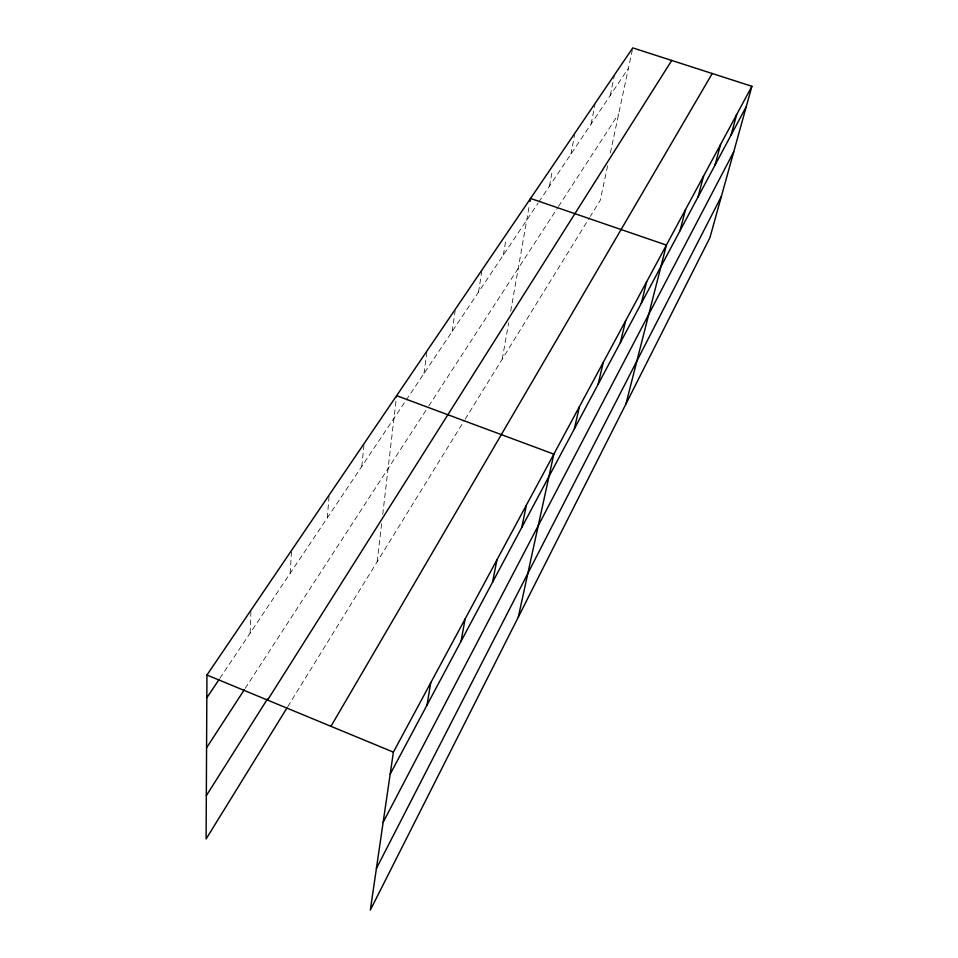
<?xml version="1.0" encoding="UTF-8"?>
<svg xmlns="http://www.w3.org/2000/svg" width="958" height="958" viewBox="0 0 958 958"><rect width="100%" height="100%" fill="white"/><g stroke="black" fill="none" stroke-linecap="round" stroke-linejoin="round"><path stroke-width="0.72" stroke-dasharray="4.79 3.59" d="M250.134 633.106L250.888 611.647M290.178 573.315L291.471 551.832M327.301 517.895L329.049 496.436M361.813 466.366L363.956 444.991M377.189 561.735L381.703 523.164M382.745 514.29L396.456 397.091M424.011 373.476L426.969 350.975M452.152 331.468L455.17 310.548M478.545 292.058L481.994 269.952M503.357 254.996L506.04 238.949M502.279 359.034L508.662 322.786M510.698 311.254L529.534 204.222M549.437 186.187L552.347 170.5M570.86 154.202L574.668 134.479M591.11 123.977L595.014 104.494M610.27 95.357L614.258 76.125M607.623 165.83L600.271 200.258L590.296 216.424M610.378 152.861L632.46 49.349M287.747 706.657L464.355 420.502M465.133 419.233L589.529 217.658M245.164 688.419L427.975 407.222M428.777 405.976L557.688 207.682M558.502 206.437L618.712 113.81M219.897 678.264L405.342 401.366M406.144 400.157L538.085 203.144M538.899 201.922L628.436 68.234"/><path stroke-width="1.44" d="M751.898 86.292L393.391 752.138L370.327 910.1L709.938 237.644L751.898 86.292L632.771 47.9L206.94 675.019L206.102 838.957L286.981 707.914M427.04 705.016L430.717 682.803M530.037 201.336L530.552 198.45L666.397 245.092L625.945 403.941M461.061 641.249L465.121 618.916M492.544 582.213L496.927 559.843M521.775 527.415L526.421 505.07M518.314 617.072L553.844 454.14L396.624 395.678M574.369 428.813L579.41 406.659M598.115 384.302L603.289 362.292M620.365 342.581L625.658 320.75M641.273 303.399L646.65 281.76M680.024 230.746L685.533 209.539M698.011 197.025L703.567 176.056M715.003 165.171L720.584 144.442M731.074 135.042L736.666 114.577M376.398 868.475L721.386 196.342M383.128 822.371L733.732 151.807M390.181 774.136L746.294 106.506M330.953 726.32L712.225 73.515M206.317 795.679L267.462 698.993M267.557 700.094L671.726 60.462M206.569 747.803L244.362 689.664M206.82 697.795L219.083 679.485M206.94 675.019L393.391 752.138"/></g></svg>
